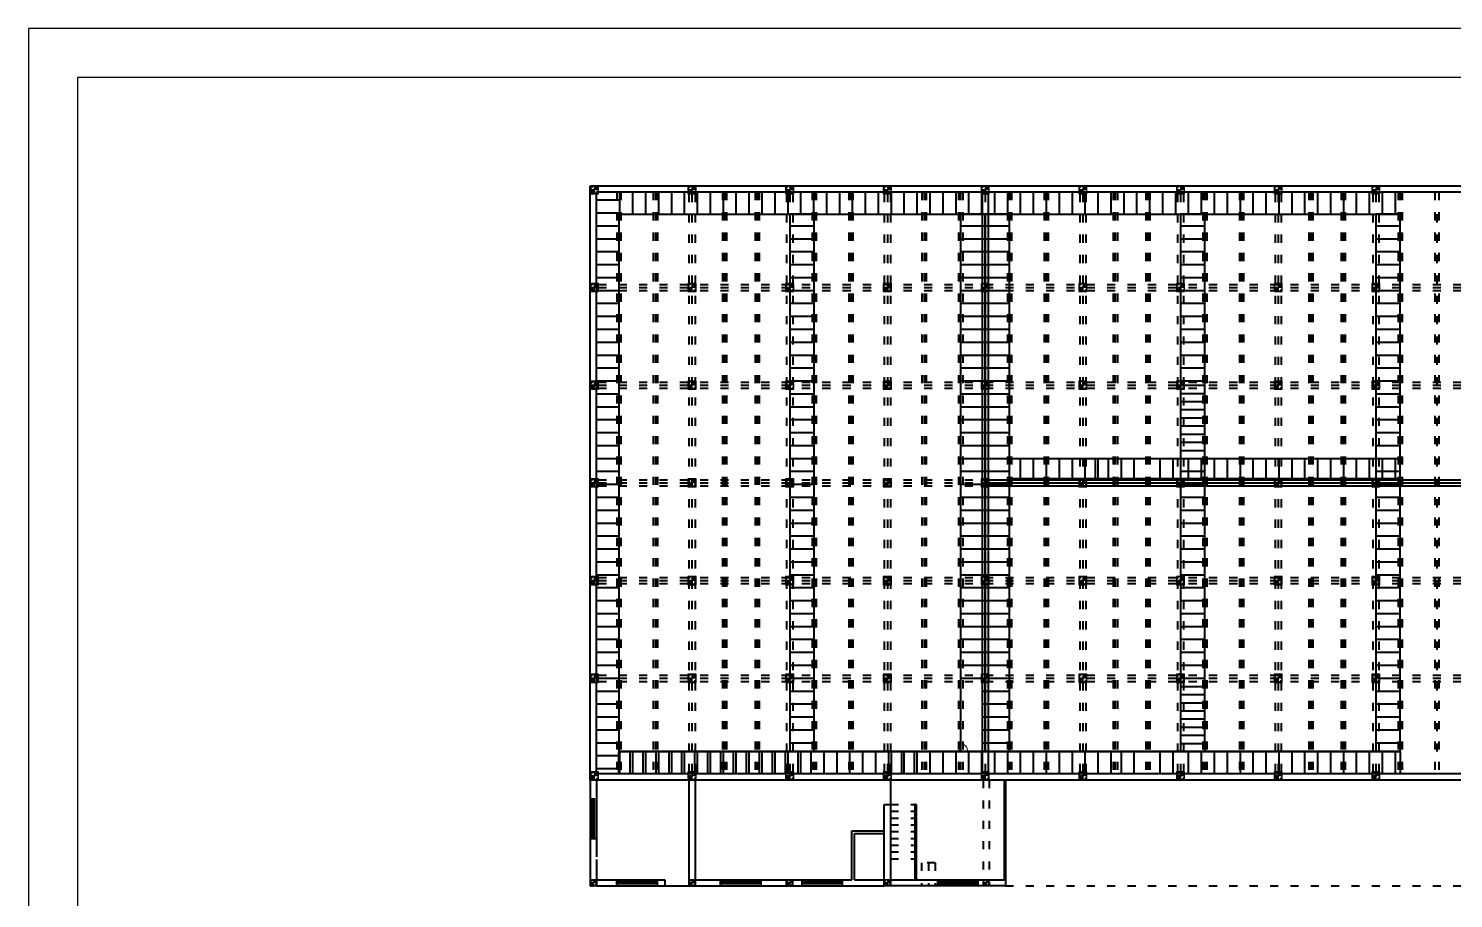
# Model space of a CAD drawing. Extents: x -2338379 to 930990, y -818978 to 106940.
# Drawn here: x 373012 to 375112, y -198473 to -197191 of the extents above; entities that cross this region are included whole.
import ezdxf

# ---------------------------------------------------------------- set-up
doc = ezdxf.new("R2010")
doc.units = 0
doc.header["$MEASUREMENT"] = 0
doc.linetypes.add('ACAD_ISO03W100', pattern=[30, 12, -18])
doc.layers.get('0').update_dxf_attribs({"linetype": 'CONTINUOUS', "lineweight": 30})
for name, color, linetype, lineweight in [('Door', 5, 'CONTINUOUS', 5), ('STAIRCASE', 32, 'CONTINUOUS', 25), ('WALL', 1, 'CONTINUOUS', 40), ('way', 252, 'CONTINUOUS', 120), ('win&doors', 4, 'CONTINUOUS', 20)]:
    doc.layers.add(name, color=color, linetype=linetype, lineweight=lineweight)
doc.layers.add('dotline', color=113, linetype='ACAD_ISO03W100')
doc.layers.add('pillar12', color=7, linetype='CONTINUOUS')
pattern_1 = [(90, (364697.5, -201786.802), (-19.05, 1e-15), [])]
pattern_2 = [(90, (367863.709, -201786.802), (-19.05, 1e-15), [])]
pattern_3 = [(0, (367863.709, -201786.802), (0, 19.05), [])]

# ---------------------------------------------------------------- blocks, each defined once
blk = doc.blocks.new('pill12')
h = blk.add_hatch(color=5)
h.paths.add_polyline_path([(-6, -6), (6, -6), (6, 6), (-6, 6)], flags=17)
edge = h.paths.add_edge_path(flags=17)
edge.add_line((6, 0), (-6, 0))
edge.add_line((0, 6), (0, -6))
for p, q in [((6, 0), (-6, 0)), ((0, 6), (0, -6))]:
    blk.add_line(p, q)
blk.add_lwpolyline([(-6, -6), (6, -6), (6, 6), (-6, 6)], close=True)
blk = doc.blocks.new('door')
at = {"layer": 'win&doors'}
for p, q in [((-12, 0), (0, 0)), ((0, 0), (0, 12))]:
    blk.add_line(p, q, dxfattribs=at)
at = {"layer": 'win&doors', "const_width": 0.125}
blk.add_lwpolyline([(-12, 0), (0, 0)], dxfattribs=at)
at = {"layer": 'win&doors'}
blk.add_arc((0, 0), 12, 90, 180, dxfattribs=at)
blk = doc.blocks.new('pill9')
h = blk.add_hatch(color=3)
h.paths.add_polyline_path([(-4.5, -4.5), (4.5, -4.5), (4.5, 4.5), (-4.5, 4.5)], flags=16)
edge = h.paths.add_edge_path()
edge.add_line((4.5, 0), (-4.5, 0))
edge.add_line((0, 4.5), (0, -4.5))
for p, q in [((4.5, 0), (-4.5, 0)), ((0, 4.5), (0, -4.5))]:
    blk.add_line(p, q)
blk.add_lwpolyline([(-4.5, -4.5), (4.5, -4.5), (4.5, 4.5), (-4.5, 4.5)], close=True)

msp = doc.modelspace()

# ---------------------------------------------------------------- hatches: boundary and pattern name
at = {"layer": 'way', "lineweight": 40}
h = msp.add_hatch(dxfattribs=at)
h.set_pattern_fill('LINE', color=256, scale=6, style=0)
h.set_pattern_definition(pattern_3)
h.paths.add_polyline_path([(373848.65, -197431.54), (373881.65, -197431.54), (373881.65, -198289.54), (373848.65, -198289.54)])
h = msp.add_hatch(dxfattribs=at)
h.set_pattern_fill('LINE', color=256, scale=6, angle=90, style=0)
h.set_pattern_definition(pattern_2)
h.paths.add_polyline_path([(373881.65, -197431.54), (375033.65, -197431.54), (375033.65, -197464.54), (373881.65, -197464.54)])
h = msp.add_hatch(dxfattribs=at)
h.set_pattern_fill('LINE', color=256, scale=6, style=0)
h.set_pattern_definition(pattern_3)
h.paths.add_polyline_path([(374133.65, -198256.54), (374169.65, -198256.54), (374169.65, -197464.54), (374133.65, -197464.54)])
h = msp.add_hatch(dxfattribs=at)
h.set_pattern_fill('LINE', color=256, scale=6, style=0)
h.set_pattern_definition(pattern_3)
h.paths.add_polyline_path([(374417.15, -198244.54), (374385.65, -198244.54), (374385.65, -198256.54), (374421.65, -198256.54), (374421.65, -197464.54), (374385.65, -197464.54), (374385.65, -198160.54), (374417.15, -198160.54), (374417.15, -198172.54), (374385.65, -198172.54), (374385.65, -198184.54), (374417.15, -198184.54), (374417.15, -198208.54), (374385.65, -198208.54), (374385.65, -198220.54), (374417.15, -198220.54)])
h = msp.add_hatch(dxfattribs=at)
h.set_pattern_fill('LINE', color=256, scale=6, style=0)
h.set_pattern_definition(pattern_3)
h.paths.add_polyline_path([(374421.65, -198256.54), (374457.65, -198256.54), (374457.65, -197464.54), (374421.65, -197464.54)])
h = msp.add_hatch(dxfattribs=at)
h.set_pattern_fill('LINE', color=256, scale=6, style=0)
h.set_pattern_definition(pattern_3)
h.paths.add_polyline_path([(374709.65, -197716.54), (374745.65, -197716.54), (374745.65, -197464.54), (374709.65, -197464.54)])
h.paths.add_polyline_path([(374709.65, -198148.54), (374745.65, -198148.54), (374745.65, -197824.54), (374709.65, -197824.54)])
h = msp.add_hatch(dxfattribs=at)
h.set_pattern_fill('LINE', color=256, scale=6, style=0)
h.set_pattern_definition(pattern_3)
h.paths.add_polyline_path([(374997.65, -198256.54), (375033.65, -198256.54), (375033.65, -197464.54), (374997.65, -197464.54)])
h = msp.add_hatch(dxfattribs=at)
h.set_pattern_fill('LINE', color=256, scale=6, angle=90, style=0)
h.set_pattern_definition(pattern_2)
h.paths.add_polyline_path([(374595.65, -197854.54), (374595.65, -197824.54), (374457.65, -197824.54), (374457.65, -197854.54)])
h.paths.add_polyline_path([(375033.65, -197854.54), (375033.65, -197824.54), (374703.65, -197824.54), (374703.65, -197854.54)])
h = msp.add_hatch(dxfattribs=at)
h.set_pattern_fill('LINE', color=256, scale=6, angle=90, style=0)
h.set_pattern_definition(pattern_1)
h.paths.add_polyline_path([(374705.15, -197824.54), (374664.65, -197824.54), (374664.65, -197854.54), (374705.15, -197854.54)])
h.paths.add_polyline_path([(374658.65, -197824.54), (374616.65, -197824.54), (374616.65, -197854.54), (374658.65, -197854.54)])
h.paths.add_polyline_path([(374610.65, -197824.54), (374570.15, -197824.54), (374570.15, -197854.54), (374610.65, -197854.54)])
h = msp.add_hatch(dxfattribs=at)
h.set_pattern_fill('LINE', color=256, scale=6, angle=90, style=0)
h.set_pattern_definition(pattern_1)
h.paths.add_polyline_path([(374705.15, -198256.54), (374664.65, -198256.54), (374664.65, -198289.54), (374703.65, -198289.54), (374703.65, -198286.54), (374705.15, -198286.54)])
h.paths.add_polyline_path([(374658.65, -198256.54), (374616.65, -198256.54), (374616.65, -198289.54), (374658.65, -198289.54)])
h.paths.add_polyline_path([(374328.65, -198256.54), (373881.65, -198256.54), (373881.65, -198289.54), (374328.65, -198289.54)])
h = msp.add_hatch(dxfattribs=at)
h.set_pattern_fill('LINE', color=256, scale=6, angle=90, style=0)
h.set_pattern_definition(pattern_2)
h.paths.add_polyline_path([(374163.65, -198289.54), (374163.65, -198256.54), (373881.65, -198256.54), (373881.65, -198289.54)])
h.paths.add_polyline_path([(374631.65, -198256.54), (374631.65, -198289.54), (374643.65, -198289.54), (374643.65, -198256.54)])
h.paths.add_polyline_path([(374619.65, -198289.54), (374619.65, -198256.54), (374271.65, -198256.54), (374271.65, -198289.54)])
h.paths.add_polyline_path([(374679.65, -198289.54), (374679.65, -198256.54), (374667.65, -198256.54), (374667.65, -198289.54)])
h.paths.add_polyline_path([(374703.65, -198256.54), (374703.65, -198289.54), (375033.65, -198289.54), (375033.65, -198256.54)])

# ---------------------------------------------------------------- linework, layer by layer
at = {"lineweight": 40}
for p, q in [((375033.65, -198256.54), (375033.65, -198289.54)), ((374368.15, -198270.04), (374368.15, -198270.05)), ((374415.15, -198270.04), (374415.15, -198270.05)), ((373839.65, -198298.54), (373839.65, -198454.54)), ((373848.65, -198298.54), (373848.65, -198411.54)), ((373985.15, -198298.54), (373985.15, -198454.54)), ((373994.15, -198298.54), (373994.15, -198454.54)), ((374282.15, -198298.54), (374282.15, -198454.54)), ((374449.65, -198298.54), (374449.65, -198445.54)), ((374451.65, -198298.54), (374451.65, -198454.54)), ((374273.15, -198454.54), (374273.15, -198334.54)), ((374273.15, -198334.54), (374282.15, -198334.54)), ((374320.15, -198334.54), (374318.15, -198334.54)), ((374225.15, -198373.54), (374273.15, -198373.54)), ((374225.15, -198445.54), (374225.15, -198373.54)), ((374229.15, -198377.54), (374273.15, -198377.54)), ((374229.15, -198445.54), (374229.15, -198377.54)), ((373848.65, -198415.54), (373848.65, -198454.54)), ((373839.65, -198445.54), (373844.15, -198445.54)), ((373848.65, -198445.54), (373949.43, -198445.54)), ((373878.31, -198445.54), (373878.65, -198445.54)), ((373949.43, -198445.54), (373949.43, -198454.54)), ((373985.15, -198445.54), (374225.15, -198445.54)), ((374129.15, -198454.54), (374129.15, -198445.54)), ((374138.15, -198454.54), (374138.15, -198445.54)), ((374229.15, -198445.54), (374273.15, -198445.54)), ((374282.15, -198445.54), (374449.65, -198445.54)), ((373839.65, -198454.54), (373844.15, -198454.54)), ((373848.65, -198454.54), (373985.15, -198454.54)), ((373985.15, -198454.54), (374273.15, -198454.54)), ((374451.65, -198454.54), (374282.15, -198454.54))]:
    msp.add_line(p, q, dxfattribs=at)
at = {"color": 3}
for points in [[(376189.24, -199437.04), (376189.24, -197190.64), (373011.64, -197190.64), (373011.64, -199437.04)], [(376117.24, -199365.04), (376117.24, -197262.64), (373083.64, -197262.64), (373083.64, -199365.04)]]:
    msp.add_lwpolyline(points, close=True, dxfattribs=at)
at = {"lineweight": 40}
msp.add_lwpolyline([(373839.65, -197422.54), (375147.65, -197422.54), (375147.65, -198298.54), (373839.65, -198298.54)], close=True, dxfattribs=at)
at = {"layer": 'Door', "lineweight": 40}
for p, q in [((373842.65, -198325.04), (373842.65, -198385.04)), ((373845.65, -198325.04), (373845.65, -198385.04)), ((373848.65, -198385.04), (373839.65, -198385.04)), ((373878.65, -198454.54), (373878.65, -198445.54)), ((373938.65, -198448.54), (373878.65, -198448.54)), ((373938.65, -198451.54), (373878.65, -198451.54)), ((373938.65, -198454.54), (373938.65, -198445.54)), ((374031.65, -198454.54), (374031.65, -198445.54)), ((374091.65, -198448.54), (374031.65, -198448.54)), ((374091.65, -198451.54), (374031.65, -198451.54)), ((374091.65, -198454.54), (374091.65, -198445.54)), ((374138.08, -198454.54), (374138.08, -198445.54)), ((374151.65, -198445.54), (374151.65, -198454.54)), ((374211.65, -198448.54), (374151.65, -198448.54)), ((374211.65, -198451.54), (374151.65, -198451.54)), ((374211.65, -198454.54), (374211.65, -198445.54)), ((374351.36, -198445.54), (374351.36, -198454.54)), ((374411.36, -198448.54), (374351.36, -198448.54)), ((374411.36, -198451.54), (374351.36, -198451.54)), ((374411.36, -198454.54), (374411.36, -198445.54))]:
    msp.add_line(p, q, dxfattribs=at)
at = {"layer": 'dotline', "lineweight": 40}
for p, q in [((373878.65, -197431.54), (373878.65, -198289.54)), ((373884.65, -197431.54), (373884.65, -198289.54)), ((373932.65, -197431.54), (373932.65, -198289.54)), ((373935.65, -197431.54), (373935.65, -198289.54)), ((373938.65, -197431.54), (373938.65, -198289.54)), ((373985.15, -197434.54), (373985.15, -198286.54)), ((373989.65, -197434.54), (373989.65, -198286.54)), ((373994.15, -197434.54), (373994.15, -198286.54)), ((374034.65, -197431.54), (374034.65, -198289.54)), ((374037.65, -197431.54), (374037.65, -198289.54)), ((374040.65, -197431.54), (374040.65, -198289.54)), ((374082.65, -197431.54), (374082.65, -198289.54)), ((374085.65, -197431.54), (374085.65, -198289.54)), ((374088.65, -197431.54), (374088.65, -198289.54)), ((374129.15, -197434.54), (374129.15, -198286.54)), ((374133.65, -197434.54), (374133.65, -198286.54)), ((374138.15, -197434.54), (374138.15, -198286.54)), ((374166.65, -197431.54), (374166.65, -198289.54)), ((374169.65, -197431.54), (374169.65, -198289.54)), ((374172.65, -197431.54), (374172.65, -198289.54)), ((374220.65, -197431.54), (374220.65, -198289.54)), ((374223.65, -197431.54), (374223.65, -198289.54)), ((374226.65, -197431.54), (374226.65, -198289.54)), ((374273.15, -197434.54), (374273.15, -198289.54)), ((374277.65, -197434.54), (374277.65, -198286.54)), ((374282.15, -197434.54), (374282.15, -198286.54)), ((374328.65, -197431.54), (374328.65, -198289.54)), ((374331.65, -197431.54), (374331.65, -198289.54)), ((374334.65, -197431.54), (374334.65, -198289.54)), ((374382.65, -197431.54), (374382.65, -198289.54)), ((374385.65, -197431.54), (374385.65, -198289.54)), ((374388.65, -197431.54), (374388.65, -198289.54)), ((374421.65, -197434.54), (374421.65, -198286.54)), ((374454.65, -197431.54), (374454.65, -198289.54)), ((374457.65, -197431.54), (374457.65, -198289.54)), ((374460.65, -197431.54), (374460.65, -198289.54)), ((374508.65, -197431.54), (374508.65, -198289.54)), ((374511.65, -197431.54), (374511.65, -198289.54)), ((374514.65, -197431.54), (374514.65, -198289.54)), ((374561.15, -197434.54), (374561.15, -198286.54)), ((374565.65, -197434.54), (374565.65, -198286.54)), ((374570.15, -197434.54), (374570.15, -198286.54)), ((374610.65, -197431.54), (374610.65, -198289.54)), ((374613.65, -197431.54), (374613.65, -198289.54)), ((374616.65, -197431.54), (374616.65, -198289.54)), ((374658.65, -197431.54), (374658.65, -198289.54)), ((374661.65, -197431.54), (374661.65, -198289.54)), ((374664.65, -197431.54), (374664.65, -198289.54)), ((374705.15, -197434.54), (374705.15, -198286.54)), ((374709.65, -197434.54), (374709.65, -198286.54)), ((374714.15, -197434.54), (374714.15, -198286.54)), ((374742.65, -197431.54), (374742.65, -198289.54)), ((374745.65, -197431.54), (374745.65, -198289.54)), ((374748.65, -197431.54), (374748.65, -198289.54)), ((374796.65, -197431.54), (374796.65, -198289.54)), ((374799.65, -197431.54), (374799.65, -198289.54)), ((374802.65, -197431.54), (374802.65, -198289.54)), ((374849.15, -197434.54), (374849.15, -198286.54)), ((374853.65, -197434.54), (374853.65, -198286.54)), ((374858.15, -197434.54), (374858.15, -198286.54)), ((374898.65, -197431.54), (374898.65, -198289.54)), ((374901.65, -197431.54), (374901.65, -198289.54)), ((374904.65, -197431.54), (374904.65, -198289.54)), ((374946.65, -197431.54), (374946.65, -198289.54)), ((374949.65, -197431.54), (374949.65, -198289.54)), ((374952.65, -197431.54), (374952.65, -198289.54)), ((374993.15, -197434.54), (374993.15, -198286.54)), ((374997.65, -197434.54), (374997.65, -198286.54)), ((375002.15, -197434.54), (375002.15, -198286.54)), ((375030.65, -197431.54), (375030.65, -198289.54)), ((375033.65, -197431.54), (375033.65, -198289.54)), ((375036.65, -197431.54), (375036.65, -198289.54)), ((375084.65, -197431.54), (375084.65, -198289.54)), ((375090.65, -197431.54), (375090.65, -198289.54)), ((375087.65, -197464.54), (375087.65, -198256.54)), ((373851.65, -197568.04), (375135.65, -197568.04)), ((373851.65, -197568.04), (375135.65, -197568.04)), ((373851.65, -197572.54), (375135.65, -197572.54)), ((373851.65, -197572.54), (375135.65, -197572.54)), ((373851.65, -197577.04), (375135.65, -197577.04)), ((373851.65, -197577.04), (375135.65, -197577.04)), ((373851.65, -197712.04), (375135.65, -197712.04)), ((373851.65, -197716.54), (375135.65, -197716.54)), ((373851.65, -197721.04), (375135.65, -197721.04)), ((373851.65, -197856.04), (374417.15, -197856.04)), ((373851.65, -197860.54), (374417.15, -197860.54)), ((373851.65, -197865.04), (374417.15, -197865.04)), ((373851.65, -198000.04), (375135.65, -198000.04)), ((373851.65, -198004.54), (375135.65, -198004.54)), ((373851.65, -198009.04), (375135.65, -198009.04)), ((373851.65, -198144.04), (375135.65, -198144.04)), ((373851.65, -198148.54), (375135.65, -198148.54)), ((373851.65, -198153.04), (375135.65, -198153.04)), ((374418.65, -198298.54), (374418.65, -198454.54)), ((374427.65, -198298.54), (374427.65, -198454.54)), ((374282.15, -198334.54), (374318.15, -198334.54)), ((374282.15, -198344.54), (374318.15, -198344.54)), ((374282.15, -198354.54), (374318.15, -198354.54)), ((374282.15, -198364.54), (374318.15, -198364.54)), ((374282.15, -198374.54), (374318.15, -198374.54)), ((374282.15, -198384.54), (374318.15, -198384.54)), ((374282.15, -198394.54), (374318.15, -198394.54)), ((374282.15, -198404.54), (374318.15, -198404.54)), ((374282.15, -198414.54), (374318.15, -198414.54)), ((374318.15, -198414.54), (374318.15, -198445.54)), ((374348.15, -198420.54), (374318.15, -198420.54)), ((374328.15, -198420.54), (374328.15, -198454.54)), ((374338.15, -198420.54), (374338.15, -198454.54)), ((374348.15, -198420.54), (374348.15, -198454.54)), ((374451.65, -198454.54), (375147.65, -198454.54))]:
    msp.add_line(p, q, dxfattribs=at)
at = {"layer": 'STAIRCASE', "lineweight": 40}
for p, q in [((374709.65, -197716.54), (374745.65, -197716.54)), ((374709.65, -197716.54), (374709.65, -197824.54)), ((374745.65, -197824.54), (374745.65, -197716.54)), ((374709.65, -197728.54), (374745.65, -197728.54)), ((374709.65, -197740.54), (374745.65, -197740.54)), ((374709.65, -197752.54), (374745.65, -197752.54)), ((374709.65, -197764.54), (374745.65, -197764.54)), ((374709.65, -197776.54), (374745.65, -197776.54)), ((374709.65, -197788.54), (374745.65, -197788.54)), ((374709.65, -197800.54), (374745.65, -197800.54)), ((374709.65, -197812.54), (374745.65, -197812.54)), ((374709.65, -197824.54), (374745.65, -197824.54)), ((374709.65, -198148.54), (374745.65, -198148.54)), ((374709.65, -198148.54), (374709.65, -198256.54)), ((374745.65, -198256.54), (374745.65, -198148.54)), ((374709.65, -198160.54), (374745.65, -198160.54)), ((374709.65, -198172.54), (374745.65, -198172.54)), ((374709.65, -198184.54), (374745.65, -198184.54)), ((374709.65, -198196.54), (374745.65, -198196.54)), ((374709.65, -198208.54), (374745.65, -198208.54)), ((374709.65, -198220.54), (374745.65, -198220.54)), ((374709.65, -198232.54), (374745.65, -198232.54)), ((374709.65, -198244.54), (374745.65, -198244.54)), ((374709.65, -198256.54), (374745.65, -198256.54)), ((374318.15, -198334.54), (374318.15, -198445.54)), ((374320.15, -198334.54), (374320.15, -198445.54))]:
    msp.add_line(p, q, dxfattribs=at)
at = {"layer": 'WALL', "lineweight": 40}
for p, q in [((374417.15, -197434.54), (374417.15, -198286.54)), ((374426.15, -197434.54), (374426.15, -198286.54)), ((374417.15, -197856.04), (375135.65, -197856.04)), ((374417.15, -197860.54), (375135.65, -197860.54)), ((374417.15, -197865.04), (375135.65, -197865.04))]:
    msp.add_line(p, q, dxfattribs=at)
at = {"layer": 'way', "lineweight": 40}
for p, q in [((373881.65, -197464.54), (373881.65, -198256.54)), ((373881.65, -197464.54), (375033.65, -197464.54)), ((375033.65, -198256.54), (373881.65, -198256.54))]:
    msp.add_line(p, q, dxfattribs=at)
for points in [[(373848.65, -197431.54), (375138.65, -197431.54), (375138.65, -198289.54), (373848.65, -198289.54)], [(374133.65, -198256.54), (374169.65, -198256.54), (374169.65, -197464.54), (374133.65, -197464.54)], [(374385.65, -198256.54), (374421.65, -198256.54), (374421.65, -197464.54), (374385.65, -197464.54)], [(374421.65, -198256.54), (374457.65, -198256.54), (374457.65, -197464.54), (374421.65, -197464.54)], [(374709.65, -198256.54), (374745.65, -198256.54), (374745.65, -197464.54), (374709.65, -197464.54)], [(374997.65, -198256.54), (375033.65, -198256.54), (375033.65, -197464.54), (374997.65, -197464.54)], [(373881.65, -198256.54), (375033.65, -198256.54), (375033.65, -198289.54), (373881.65, -198289.54)]]:
    msp.add_lwpolyline(points, close=True, dxfattribs=at)
msp.add_lwpolyline([(375033.65, -197854.54), (374457.65, -197854.54), (374457.65, -197824.54), (375033.65, -197824.54)], dxfattribs=at)

# ---------------------------------------------------------------- block references
at = {"lineweight": 40, "rotation": 270}
msp.add_blockref('door', (374384.15, -198256.54), dxfattribs=at)
at = {"lineweight": 40}
for p in [(373844.15, -198450.04), (373989.65, -198450.04), (374133.65, -198450.04), (374277.65, -198450.04), (374423.15, -198450.04)]:
    msp.add_blockref('pill9', p, dxfattribs=at)
at = {"layer": 'pillar12'}
for p in [(373845.65, -197428.54), (373989.65, -197428.54), (374133.65, -197428.54), (374277.65, -197428.54), (374421.65, -197428.54), (374565.65, -197428.54), (374709.65, -197428.54), (374853.65, -197428.54), (374997.65, -197428.54), (373845.65, -197572.54), (373989.65, -197572.54), (374133.65, -197572.54), (374277.65, -197572.54), (374421.65, -197572.54), (374565.65, -197572.54), (374709.65, -197572.54), (374853.65, -197572.54), (374997.65, -197572.54), (373845.65, -197716.54), (373989.65, -197716.54), (374133.65, -197716.54), (374277.65, -197716.54), (374421.65, -197716.54), (374565.65, -197716.54), (374709.65, -197716.54), (374853.65, -197716.54), (374997.65, -197716.54), (373845.65, -197860.54), (373989.65, -197860.54), (374133.65, -197860.54), (374277.65, -197860.54), (374421.65, -197860.54), (374565.65, -197860.54), (374709.65, -197860.54), (374853.65, -197860.54), (374997.65, -197860.54), (373845.65, -198004.54), (373989.65, -198004.54), (374133.65, -198004.54), (374277.65, -198004.54), (374421.65, -198004.54), (374565.65, -198004.54), (374709.65, -198004.54), (374853.65, -198004.54), (374997.65, -198004.54), (373845.65, -198148.54), (373989.65, -198148.54), (374133.65, -198148.54), (374277.65, -198148.54), (374421.65, -198148.54), (374565.65, -198148.54), (374709.65, -198148.54), (374853.65, -198148.54), (374997.65, -198148.54), (373845.65, -198292.54), (373989.65, -198292.54), (374133.65, -198292.54), (374277.65, -198292.54), (374421.65, -198292.54), (374565.65, -198292.54), (374709.65, -198292.54), (374853.65, -198292.54), (374997.65, -198292.54)]:
    msp.add_blockref('pill12', p, dxfattribs=at)

doc.saveas('drawing.dxf')
